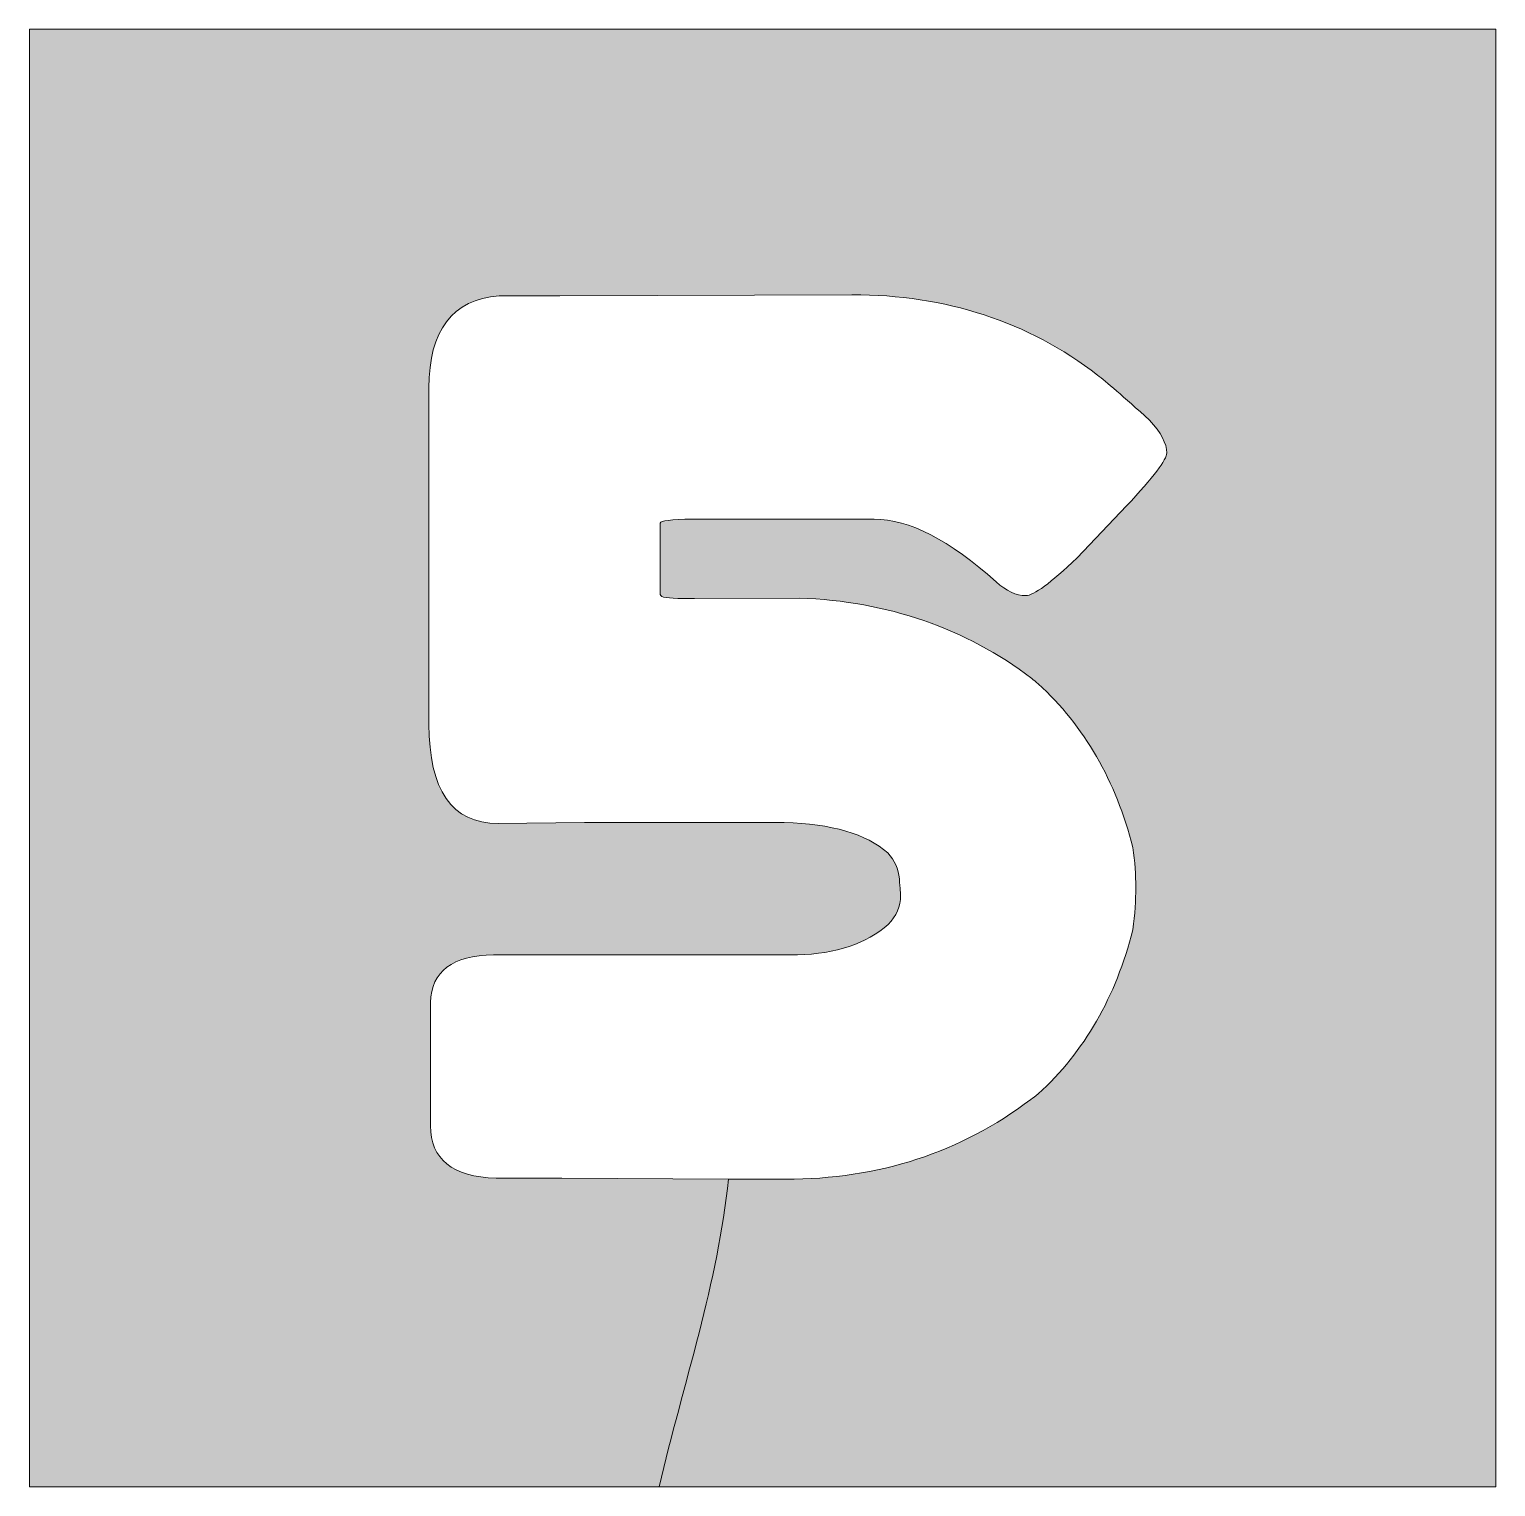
# Model space of a CAD drawing. Header units: millimetres. Extents: x 19 to 38, y -32 to 86.
# Drawn here: x 30.58 to 37.59, y 79.3 to 86.27 of the extents above; entities that cross this region are included whole.
import ezdxf

# ---------------------------------------------------------------- set-up
doc = ezdxf.new("R2010")
doc.units = ezdxf.units.MM
doc.header["$MEASUREMENT"] = 0
doc.layers.add('Layer 2', color=7, linetype='Continuous', lineweight=0)

msp = doc.modelspace()

# ---------------------------------------------------------------- hatches: boundary and pattern name
at = {"layer": 'Layer 2', "transparency": 33554687}
h = msp.add_hatch(color=7, dxfattribs=at)
h.dxf.hatch_style = 2
edge = h.paths.add_edge_path()
edge.add_spline(control_points=[(37.5922, 86.271), (37.5922, 86.271), (30.5816, 86.271), (30.5816, 86.271), (30.5816, 86.271), (30.5816, 79.3009), (30.5816, 79.3009), (30.5816, 79.3009), (33.5923, 79.3009), (33.5923, 79.3009), (33.7082, 79.7914), (33.8758, 80.2819), (33.9236, 80.7724), (33.9236, 80.7724), (33.1274, 80.7759), (33.1274, 80.7759), (33.1274, 80.7759), (32.8132, 80.7759), (32.8132, 80.7759), (32.6037, 80.7838), (32.4994, 80.8673), (32.4994, 81.0267), (32.4994, 81.0267), (32.4994, 81.6173), (32.4994, 81.6173), (32.5038, 81.7658), (32.6048, 81.8414), (32.8015, 81.8447), (32.8015, 81.8447), (34.2546, 81.8447), (34.2546, 81.8447), (34.4389, 81.8494), (34.5836, 81.8978), (34.6884, 81.9899), (34.7273, 82.0306), (34.7469, 82.0767), (34.7469, 82.1282), (34.7469, 82.1344), (34.7449, 82.1611), (34.7411, 82.208), (34.737, 82.2549), (34.7187, 82.2962), (34.686, 82.3322), (34.583, 82.4228), (34.4179, 82.4712), (34.1912, 82.4774), (34.1912, 82.4774), (33.2352, 82.4774), (33.2352, 82.4774), (33.2352, 82.4774), (32.8225, 82.4728), (32.8225, 82.4728), (32.6024, 82.4728), (32.4921, 82.6314), (32.4921, 82.9485), (32.4921, 82.9485), (32.4921, 84.5563), (32.4921, 84.5563), (32.4921, 84.8314), (32.6037, 84.9782), (32.8273, 84.997), (32.8273, 84.997), (33.1181, 84.997), (33.1181, 84.997), (33.1181, 84.997), (34.5147, 85.0016), (34.5147, 85.0016), (34.9647, 85.0016), (35.3564, 84.8736), (35.6892, 84.6173), (35.7281, 84.5877), (35.8108, 84.5157), (35.9376, 84.4017), (35.992, 84.3422), (36.0196, 84.29), (36.0196, 84.2447), (36.0196, 84.2134), (35.9555, 84.129), (35.8273, 83.9915), (35.8273, 83.9915), (35.5906, 83.7431), (35.5906, 83.7431), (35.4642, 83.6227), (35.3829, 83.5626), (35.3467, 83.5626), (35.2999, 83.5626), (35.2523, 83.5845), (35.2038, 83.6282), (34.9819, 83.8282), (34.7876, 83.9283), (34.6202, 83.9283), (34.6202, 83.9283), (33.7506, 83.9283), (33.7506, 83.9283), (33.6493, 83.9268), (33.5983, 83.9204), (33.5983, 83.9095), (33.5983, 83.9095), (33.5983, 83.5673), (33.5983, 83.5673), (33.5983, 83.5549), (33.6352, 83.5485), (33.7086, 83.5485), (33.7086, 83.5485), (33.7623, 83.5485), (33.7623, 83.5485), (33.7623, 83.5485), (34.2639, 83.5509), (34.2639, 83.5509), (34.686, 83.5352), (35.0563, 83.4071), (35.375, 83.1666), (35.3829, 83.1587), (35.3929, 83.1501), (35.4053, 83.1408), (35.6258, 82.9377), (35.7767, 82.6767), (35.8576, 82.3579), (35.8673, 82.2907), (35.8718, 82.2268), (35.8718, 82.1658), (35.8718, 82.1064), (35.8673, 82.0392), (35.8576, 81.9643), (35.7767, 81.6439), (35.6258, 81.3822), (35.4053, 81.1791), (35.3915, 81.1681), (35.3798, 81.1595), (35.3702, 81.1533), (35.0343, 80.8985), (34.6429, 80.7712), (34.1961, 80.7712), (34.1961, 80.7712), (33.9236, 80.7724), (33.9236, 80.7724), (33.8758, 80.2819), (33.7082, 79.7914), (33.5923, 79.3009), (33.5923, 79.3009), (37.5922, 79.3009), (37.5922, 79.3009), (37.5922, 79.3009), (37.5922, 86.271), (37.5922, 86.271)], knot_values=[0, 0, 0, 0, 1, 1, 1, 2, 2, 2, 3, 3, 3, 4, 4, 4, 5, 5, 5, 6, 6, 6, 7, 7, 7, 8, 8, 8, 9, 9, 9, 10, 10, 10, 11, 11, 11, 12, 12, 12, 13, 13, 13, 14, 14, 14, 15, 15, 15, 16, 16, 16, 17, 17, 17, 18, 18, 18, 19, 19, 19, 20, 20, 20, 21, 21, 21, 22, 22, 22, 23, 23, 23, 24, 24, 24, 25, 25, 25, 26, 26, 26, 27, 27, 27, 28, 28, 28, 29, 29, 29, 30, 30, 30, 31, 31, 31, 32, 32, 32, 33, 33, 33, 34, 34, 34, 35, 35, 35, 36, 36, 36, 37, 37, 37, 38, 38, 38, 39, 39, 39, 40, 40, 40, 41, 41, 41, 42, 42, 42, 43, 43, 43, 44, 44, 44, 45, 45, 45, 46, 46, 46, 47, 47, 47, 48, 48, 48, 48], degree=3, periodic=0)

# ---------------------------------------------------------------- linework, layer by layer
at = {"layer": 'Layer 2'}
msp.add_open_spline([(37.5922, 86.271), (37.5922, 86.271), (30.5816, 86.271), (30.5816, 86.271), (30.5816, 86.271), (30.5816, 79.3009), (30.5816, 79.3009), (30.5816, 79.3009), (33.5923, 79.3009), (33.5923, 79.3009), (33.7082, 79.7914), (33.8758, 80.2819), (33.9236, 80.7724), (33.9236, 80.7724), (33.1274, 80.7759), (33.1274, 80.7759), (33.1274, 80.7759), (32.8132, 80.7759), (32.8132, 80.7759), (32.6037, 80.7838), (32.4994, 80.8673), (32.4994, 81.0267), (32.4994, 81.0267), (32.4994, 81.6173), (32.4994, 81.6173), (32.5038, 81.7658), (32.6048, 81.8414), (32.8015, 81.8447), (32.8015, 81.8447), (34.2546, 81.8447), (34.2546, 81.8447), (34.4389, 81.8494), (34.5836, 81.8978), (34.6884, 81.9899), (34.7273, 82.0306), (34.7469, 82.0767), (34.7469, 82.1282), (34.7469, 82.1344), (34.7449, 82.1611), (34.7411, 82.208), (34.737, 82.2549), (34.7187, 82.2962), (34.686, 82.3322), (34.583, 82.4228), (34.4179, 82.4712), (34.1912, 82.4774), (34.1912, 82.4774), (33.2352, 82.4774), (33.2352, 82.4774), (33.2352, 82.4774), (32.8225, 82.4728), (32.8225, 82.4728), (32.6024, 82.4728), (32.4921, 82.6314), (32.4921, 82.9485), (32.4921, 82.9485), (32.4921, 84.5563), (32.4921, 84.5563), (32.4921, 84.8314), (32.6037, 84.9782), (32.8273, 84.997), (32.8273, 84.997), (33.1181, 84.997), (33.1181, 84.997), (33.1181, 84.997), (34.5147, 85.0016), (34.5147, 85.0016), (34.9647, 85.0016), (35.3564, 84.8736), (35.6892, 84.6173), (35.7281, 84.5877), (35.8108, 84.5157), (35.9376, 84.4017), (35.992, 84.3422), (36.0196, 84.29), (36.0196, 84.2447), (36.0196, 84.2134), (35.9555, 84.129), (35.8273, 83.9915), (35.8273, 83.9915), (35.5906, 83.7431), (35.5906, 83.7431), (35.4642, 83.6227), (35.3829, 83.5626), (35.3467, 83.5626), (35.2999, 83.5626), (35.2523, 83.5845), (35.2038, 83.6282), (34.9819, 83.8282), (34.7876, 83.9283), (34.6202, 83.9283), (34.6202, 83.9283), (33.7506, 83.9283), (33.7506, 83.9283), (33.6493, 83.9268), (33.5983, 83.9204), (33.5983, 83.9095), (33.5983, 83.9095), (33.5983, 83.5673), (33.5983, 83.5673), (33.5983, 83.5549), (33.6352, 83.5485), (33.7086, 83.5485), (33.7086, 83.5485), (33.7623, 83.5485), (33.7623, 83.5485), (33.7623, 83.5485), (34.2639, 83.5509), (34.2639, 83.5509), (34.686, 83.5352), (35.0563, 83.4071), (35.375, 83.1666), (35.3829, 83.1587), (35.3929, 83.1501), (35.4053, 83.1408), (35.6258, 82.9377), (35.7767, 82.6767), (35.8576, 82.3579), (35.8673, 82.2907), (35.8718, 82.2268), (35.8718, 82.1658), (35.8718, 82.1064), (35.8673, 82.0392), (35.8576, 81.9643), (35.7767, 81.6439), (35.6258, 81.3822), (35.4053, 81.1791), (35.3915, 81.1681), (35.3798, 81.1595), (35.3702, 81.1533), (35.0343, 80.8985), (34.6429, 80.7712), (34.1961, 80.7712), (34.1961, 80.7712), (33.9236, 80.7724), (33.9236, 80.7724), (33.8758, 80.2819), (33.7082, 79.7914), (33.5923, 79.3009), (33.5923, 79.3009), (37.5922, 79.3009), (37.5922, 79.3009), (37.5922, 79.3009), (37.5922, 86.271), (37.5922, 86.271)], degree=3, knots=[0, 0, 0, 0, 1, 1, 1, 2, 2, 2, 3, 3, 3, 4, 4, 4, 5, 5, 5, 6, 6, 6, 7, 7, 7, 8, 8, 8, 9, 9, 9, 10, 10, 10, 11, 11, 11, 12, 12, 12, 13, 13, 13, 14, 14, 14, 15, 15, 15, 16, 16, 16, 17, 17, 17, 18, 18, 18, 19, 19, 19, 20, 20, 20, 21, 21, 21, 22, 22, 22, 23, 23, 23, 24, 24, 24, 25, 25, 25, 26, 26, 26, 27, 27, 27, 28, 28, 28, 29, 29, 29, 30, 30, 30, 31, 31, 31, 32, 32, 32, 33, 33, 33, 34, 34, 34, 35, 35, 35, 36, 36, 36, 37, 37, 37, 38, 38, 38, 39, 39, 39, 40, 40, 40, 41, 41, 41, 42, 42, 42, 43, 43, 43, 44, 44, 44, 45, 45, 45, 46, 46, 46, 47, 47, 47, 48, 48, 48, 48], dxfattribs=at)

doc.saveas('drawing.dxf')
